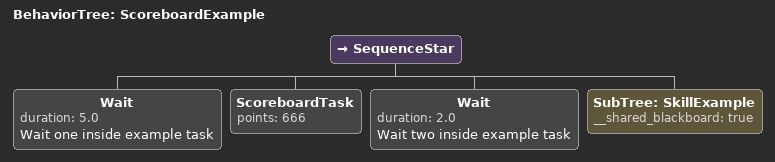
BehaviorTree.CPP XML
<root main_tree_to_execute="ScoreboardExample">
    <include path="../../skills/example.xml" />
    <BehaviorTree ID="ScoreboardExample">
        <SequenceStar>
            <Wait duration="5.0" name="Wait one inside example task" />
            <ScoreboardTask points="666" />
            <Wait duration="2.0" name="Wait two inside example task" />
            <SubTree ID="SkillExample" __shared_blackboard="true" />
        </SequenceStar>
    </BehaviorTree>
</root>
